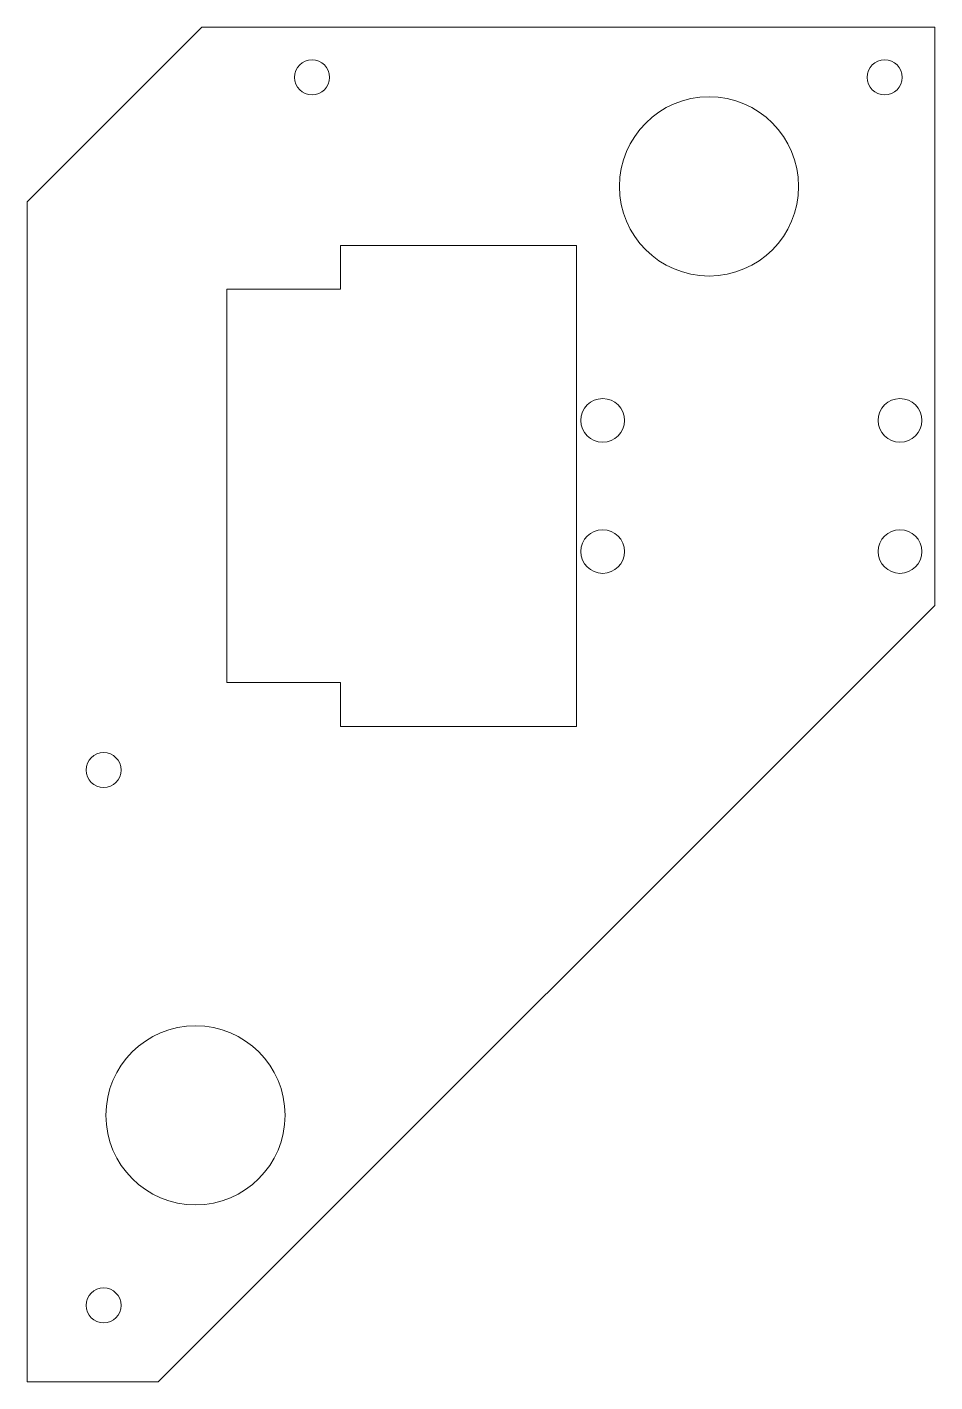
# Model space of a CAD drawing. Header units: millimetres. Extents: x -311 to -207, y -393 to -238.
import ezdxf

# ---------------------------------------------------------------- set-up
doc = ezdxf.new("R2010")
doc.units = ezdxf.units.MM

msp = doc.modelspace()

# ---------------------------------------------------------------- linework, layer by layer
at = {"color": 7, "linetype": 'Continuous', "lineweight": 15}
for p, q in [((-311.13, -258.36), (-291.13, -238.36)), ((-291.13, -238.36), (-207.29, -238.36)), ((-207.29, -238.36), (-207.29, -304.52)), ((-311.13, -393.36), (-311.13, -258.36)), ((-275.29, -263.36), (-275.29, -268.36)), ((-248.29, -263.36), (-275.29, -263.36)), ((-248.29, -318.36), (-248.29, -263.36)), ((-288.29, -268.36), (-288.29, -313.36)), ((-275.29, -268.36), (-288.29, -268.36)), ((-296.13, -393.36), (-207.29, -304.52)), ((-288.29, -313.36), (-275.29, -313.36)), ((-275.29, -313.36), (-275.29, -318.36)), ((-275.29, -318.36), (-248.29, -318.36)), ((-296.13, -393.36), (-311.13, -393.36))]:
    msp.add_line(p, q, dxfattribs=at)
for centre, radius in [((-278.54, -244.11), 2), ((-213.04, -244.11), 2), ((-233.13, -256.59), 10.25), ((-245.29, -283.36), 2.5), ((-211.29, -283.36), 2.5), ((-245.29, -298.36), 2.5), ((-211.29, -298.36), 2.5), ((-302.38, -323.36), 2), ((-291.87, -362.86), 10.25), ((-302.38, -384.61), 2)]:
    msp.add_circle(centre, radius, dxfattribs=at)

doc.saveas('drawing.dxf')
